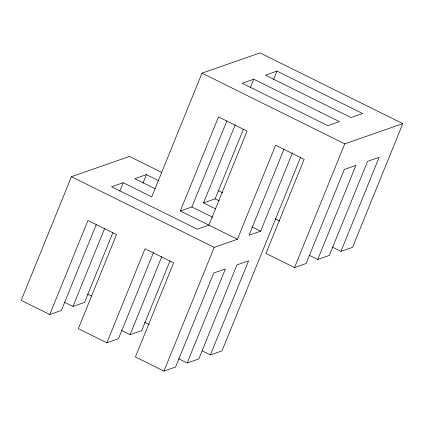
<?xml version="1.0" encoding="UTF-8"?>
<svg xmlns="http://www.w3.org/2000/svg" width="424" height="424" viewBox="0 0 424 424"><rect width="100%" height="100%" fill="white"/><g stroke="black" fill="none" stroke-linecap="round" stroke-linejoin="round"><path stroke-width="0.64" d="M161.851 172.473L129.468 156.44L71.433 176.676L21.2 300.383L49.756 314.523L61.363 310.474L96.333 224.349M49.756 314.523L87.948 220.459L116.505 234.599L78.308 328.664L106.864 342.804L118.471 338.755L153.446 252.63M64.231 302.1L72.97 306.43L104.717 228.244M119.764 191.192L123.204 182.723L151.755 196.863L201.988 73.156L260.029 52.915L402.8 123.617L352.567 247.325L340.96 251.374L332.22 247.044M112.853 232.75L84.577 302.381L72.97 306.43M142.978 183.094L146.418 174.624L158.656 180.688M106.864 342.804L145.061 248.74L173.612 262.88L135.42 356.944L163.971 371.085L175.578 367.036L213.776 272.971L225.383 268.922L187.191 362.986L178.446 358.662M121.338 330.381L130.078 334.711L161.825 256.525M309.589 255.428L317.746 259.467L355.943 165.402L344.336 169.446L306.139 263.516L294.532 267.56L265.975 253.419L304.172 159.355L275.616 145.215L237.419 239.279L180.311 211.004L218.508 116.934L247.06 131.074L208.868 225.139L197.261 229.188L111.597 186.767L123.204 182.723M169.96 261.03L141.685 330.662L130.078 334.711M180.311 211.004L191.918 206.954L226.893 120.829M215.763 208.968L203.525 202.905L235.272 124.72M250.319 87.667L253.759 79.198L339.423 121.619L327.816 125.668L242.152 83.247L253.759 79.198M203.525 202.905L215.132 198.861L243.408 129.225M273.533 79.574L276.973 71.105L362.637 113.526L351.03 117.57L265.366 75.149L276.973 71.105M163.971 371.085L214.205 247.378L237.419 239.279M284.001 149.11L249.026 235.235L260.638 231.186L292.385 153M202.243 350.855L210.405 354.893L248.602 260.829L236.989 264.878L198.798 358.942L187.191 362.986M300.722 156.997L222.012 350.844L210.405 354.893M294.532 267.56L344.76 143.853L402.8 123.617M340.96 251.374L379.157 157.304L367.55 161.353L329.353 255.418L317.746 259.467M146.418 174.624L134.811 178.674L155.205 188.775M201.988 73.156L344.76 143.853M218 190.482L222.664 192.793M275.107 218.763L279.771 221.074M215.132 198.861L219.213 200.881M251.893 226.856L260.638 231.186M191.918 206.954L212.896 217.342M71.433 176.676L214.205 247.378M87.445 294.007L91.52 296.026M144.552 322.288L149.216 324.593"/></g></svg>
